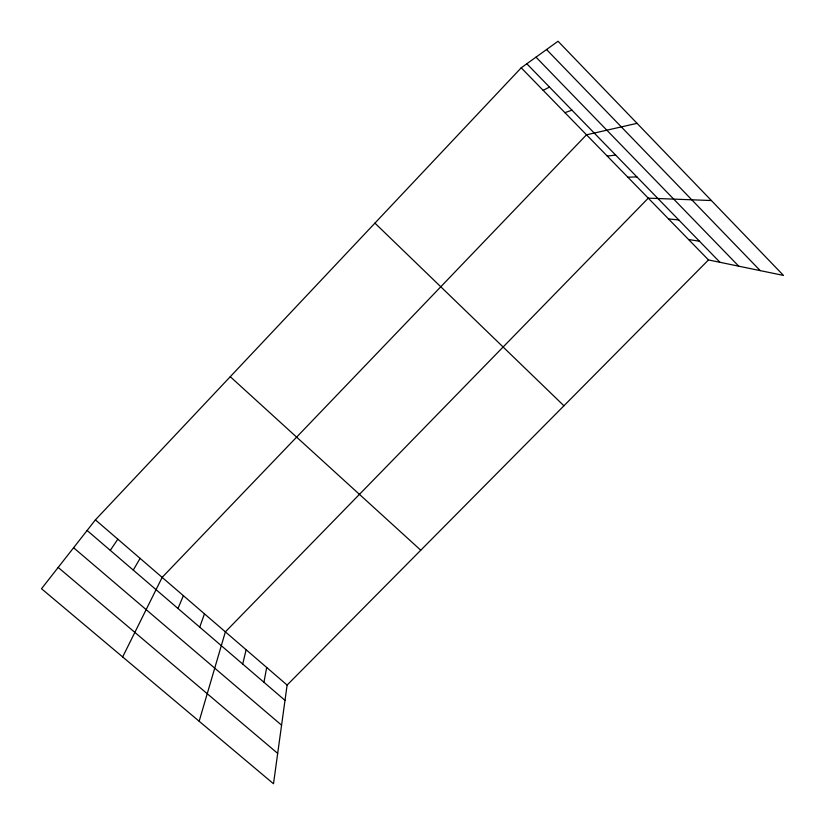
<?xml version="1.0" encoding="UTF-8"?>
<svg xmlns="http://www.w3.org/2000/svg" width="825" height="825" viewBox="0 0 825 825"><rect width="100%" height="100%" fill="white"/><g stroke="black" fill="none" stroke-linecap="round" stroke-linejoin="round"><path stroke-width="1.24" d="M708.489 259.937L287.11 685.07L273.498 783.75L41.518 588.72L95.411 519.863L521.214 67.815L558.051 41.25L783.482 275.426L708.489 259.937L521.214 67.815M263.948 682.285L266.692 667.477M242.715 664.063L246.118 649.739M199.155 721.246L225.369 631.857L648.264 198.155L711.387 200.537M199.733 627.165L204.466 613.841M177.983 608.489L183.387 595.681M122.667 656.937L162.154 577.376L586.503 134.795L637.065 123.337M133.268 570.096L140.085 558.36M110.282 550.368L117.841 539.189M543.17 90.337L549.502 87.068M564.929 112.664L571.962 110.168M607.262 156.09L615.646 155.059M627.846 177.21L636.879 176.88M668.508 218.924L678.8 219.966M688.586 239.518L699.487 241.23M58.183 567.435L277.685 753.39M73.6 547.728L281.583 725.185M87.11 530.475L285.007 700.363M95.411 519.863L287.11 685.07M230.268 376.695L420.771 550.223M374.921 223.121L563.939 405.787M526.824 63.773L719.998 262.319M536.002 57.152L738.757 266.186M546.562 49.541L760.217 270.621"/></g></svg>
